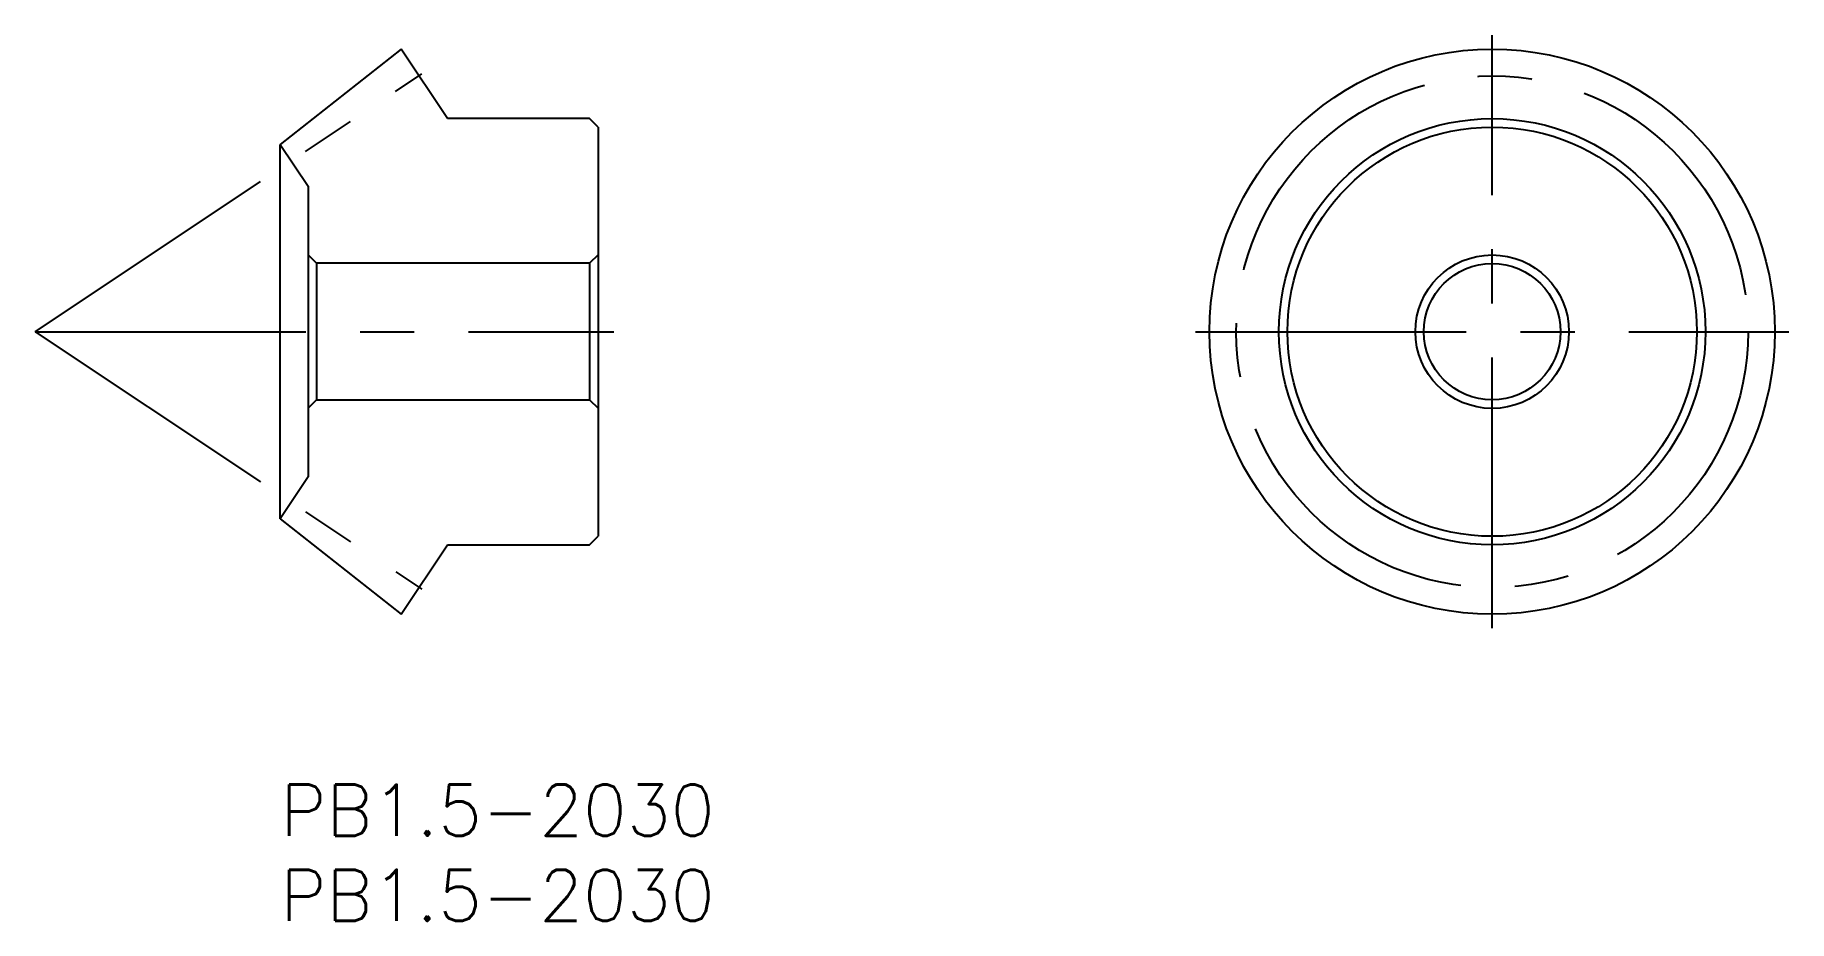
# Model space of a CAD drawing. Extents: x -14 to 88, y -8 to 44.
import ezdxf

# ---------------------------------------------------------------- set-up
doc = ezdxf.new("R2010")
doc.units = 0
doc.header["$LTSCALE"] = 0.5
doc.linetypes.add('CENTER', pattern=[50.8, 31.75, -6.35, 6.35, -6.35])
for name, color, linetype in [('MSM_CENTER', 1, 'CENTER'), ('MSM_CONTINUOUS', 7, 'CONTINUOUS'), ('MSM_PART_NUMBER', 7, 'CONTINUOUS')]:
    doc.layers.add(name, color=color, linetype=linetype)
doc.styles.get("Standard").update_dxf_attribs({"font": 'txt.shx', "height": 3, "bigfont": 'bigfont.shx'})

# ---------------------------------------------------------------- blocks, each defined once
blk = doc.blocks.new('*U17')
at = {"layer": 'MSM_PART_NUMBER'}
blk.add_text('PB1.5-2030', height=3, dxfattribs=at).set_placement((0, -3))
blk = doc.blocks.new('*U18')
at = {"layer": 'MSM_PART_NUMBER'}
blk.add_text('PB1.5-2030', height=3, dxfattribs=at).set_placement((0, -8))

msp = doc.modelspace()

# ---------------------------------------------------------------- linework, layer by layer
at = {"layer": 'MSM_CENTER'}
for p, q in [((71.03, 9.17), (71.03, 43.96)), ((-14.37, 26.56), (8.3, 41.68)), ((-14.37, 26.56), (8.3, 11.45)), ((-14.37, 26.56), (19.56, 26.56)), ((53.64, 26.56), (88.42, 26.56))]:
    msp.add_line(p, q, dxfattribs=at)
msp.add_circle((71.03, 26.56), 15, dxfattribs=at)
at = {"layer": 'MSM_CONTINUOUS'}
for p, q in [((7.09, 43.13), (0, 37.54)), ((9.8, 39.06), (7.09, 43.13)), ((18.13, 39.06), (9.8, 39.06)), ((18.63, 38.56), (18.13, 39.06)), ((18.63, 38.56), (18.63, 14.56)), ((0, 37.54), (1.63, 35.09)), ((0, 15.59), (0, 37.54)), ((1.63, 35.09), (1.63, 18.04)), ((2.13, 30.57), (1.63, 31.07)), ((18.63, 31.07), (18.13, 30.57)), ((18.13, 30.57), (2.13, 30.57)), ((2.13, 30.57), (2.13, 22.57)), ((18.13, 30.57), (18.13, 22.57)), ((1.63, 22.07), (2.13, 22.57)), ((2.13, 22.57), (18.13, 22.57)), ((18.13, 22.57), (18.63, 22.07)), ((1.63, 18.04), (0, 15.59)), ((0, 15.59), (7.09, 10)), ((18.13, 14.06), (18.63, 14.56)), ((7.09, 10), (9.8, 14.06)), ((9.8, 14.06), (18.13, 14.06))]:
    msp.add_line(p, q, dxfattribs=at)
for radius in [16.57, 12.5, 12, 4.5, 4]:
    msp.add_circle((71.03, 26.56), radius, dxfattribs=at)

# ---------------------------------------------------------------- block references
for name in ['*U17', '*U18']:
    msp.add_blockref(name, (0, 0), dxfattribs=at)

doc.saveas('drawing.dxf')
